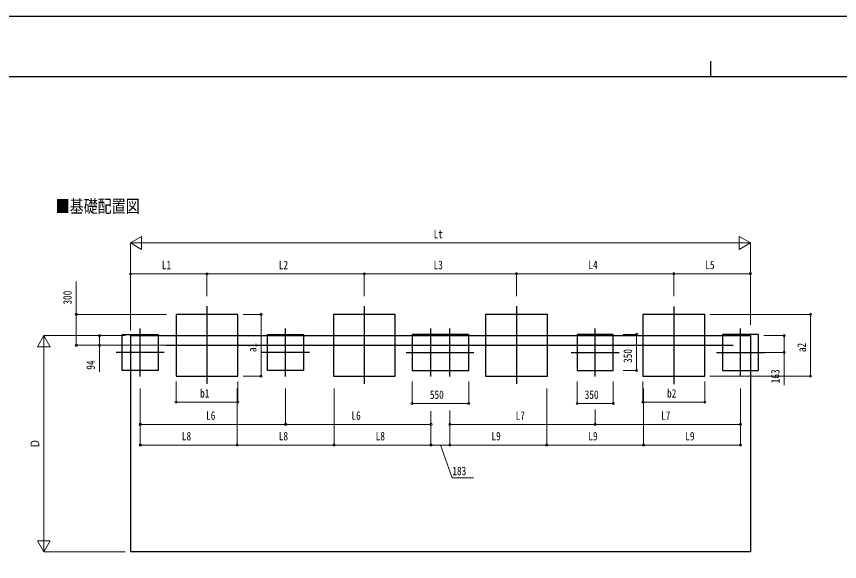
# Model space of a CAD drawing. Units: millimetres, scale not verified. Extents: x -12615 to 12615, y -8910 to 8910.
# Drawn here: x -6746 to 1238, y 3619 to 8910 of the extents above; entities that cross this region are included whole.
import ezdxf
from ezdxf.enums import TextEntityAlignment as Align

# ---------------------------------------------------------------- set-up
doc = ezdxf.new("R2010")
doc.units = ezdxf.units.MM
doc.header["$LTSCALE"] = 40
for name, color, linetype in [('0-2_USER1', 3, 'Continuous'), ('0-3_YKK_12', 2, 'Continuous'), ('0-5_YKK_A1', 4, 'Continuous'), ('0-7_YKK_ZWAK', 7, 'Continuous')]:
    doc.layers.add(name, color=color, linetype=linetype)
doc.layers.add('0-6_YKK_D', color=6, linetype='Continuous', lineweight=18)
doc.styles.add('ＭＳ ゴシック', font='')
doc.styles.get('ＭＳ ゴシック').set_extended_font_data('MS Gothic')

msp = doc.modelspace()

# ---------------------------------------------------------------- linework, layer by layer
at = {"layer": '0-3_YKK_12'}
for p, q in [((-4898.22, 6098.91), (-4898.22, 5342.26)), ((-3372.42, 6098.91), (-3372.42, 5342.26)), ((-1895.22, 6098.91), (-1895.22, 5342.26)), ((-369.22, 6095.98), (-369.22, 5339.32)), ((-5545.22, 5416.15), (-5545.22, 5881.15)), ((-4135.22, 5416.15), (-4135.22, 5881.15)), ((-2725.22, 5416.15), (-2725.22, 5881.15)), ((-2542.22, 5416.15), (-2542.22, 5881.15)), ((-1132.22, 5416.15), (-1132.22, 5881.15)), ((277.78, 5416.15), (277.78, 5881.15)), ((-5298.02, 5717.65), (205.98, 5717.65)), ((-5312.72, 5648.65), (-5777.72, 5648.65)), ((-3902.72, 5648.65), (-4367.72, 5648.65)), ((-2966.22, 5648.65), (-2309.72, 5648.65)), ((-1364.72, 5648.65), (-899.72, 5648.65)), ((45.28, 5648.65), (510.28, 5648.65))]:
    msp.add_line(p, q, dxfattribs=at)
at = {"layer": '0-5_YKK_A1'}
for p, q in [((-3072.22, 5417.65), (-3072.22, 6017.65)), ((-5640.22, 5811.65), (372.78, 5811.65)), ((-5640.22, 5811.65), (-5640.22, 3711.65)), ((372.78, 5811.65), (372.78, 3711.65)), ((372.78, 3711.65), (-5640.22, 3711.65))]:
    msp.add_line(p, q, dxfattribs=at)
for points in [[(-5198.02, 5417.65), (-4598.02, 5417.65), (-4598.02, 6017.65), (-5198.02, 6017.65)], [(-3672.22, 5417.65), (-3072.22, 5417.65), (-3072.22, 6017.65), (-3672.22, 6017.65)], [(-2195.02, 5417.65), (-1595.02, 5417.65), (-1595.02, 6017.65), (-2195.02, 6017.65)], [(-669.02, 5417.65), (-69.02, 5417.65), (-69.02, 6017.65), (-669.02, 6017.65)], [(-5370.22, 5473.65), (-5720.22, 5473.65), (-5720.22, 5823.65), (-5370.22, 5823.65)], [(-3960.22, 5473.65), (-4310.22, 5473.65), (-4310.22, 5823.65), (-3960.22, 5823.65)], [(-2908.72, 5473.65), (-2358.72, 5473.65), (-2358.72, 5823.65), (-2908.72, 5823.65)], [(-1307.22, 5473.65), (-957.22, 5473.65), (-957.22, 5823.65), (-1307.22, 5823.65)], [(102.78, 5473.65), (452.78, 5473.65), (452.78, 5823.65), (102.78, 5823.65)]]:
    msp.add_lwpolyline(points, close=True, dxfattribs=at)
at = {"layer": '0-6_YKK_D', "color": 1}
for p, q in [((-5640.22, 6711.65), (-5531.96, 6774.15)), ((-5640.22, 5861.65), (-5640.22, 6712.65)), ((-5640.22, 6711.65), (-5531.96, 6649.15)), ((-5640.22, 6711.65), (-5423.71, 6711.65)), ((-5531.96, 6649.15), (-5531.96, 6774.15)), ((-5515.22, 6711.65), (247.78, 6711.65)), ((372.78, 6711.65), (156.28, 6711.65)), ((372.78, 6711.65), (264.53, 6774.15)), ((264.53, 6774.15), (264.53, 6649.15)), ((372.78, 6711.65), (264.53, 6649.15)), ((372.78, 5915.96), (372.78, 6712.65)), ((-5640.22, 5862.65), (-5640.22, 6412.65)), ((-4898.22, 6411.65), (-5640.22, 6411.65)), ((-4898.22, 6193.91), (-4898.22, 6412.65)), ((-4898.22, 6193.91), (-4898.22, 6412.65)), ((-4898.22, 6411.65), (-3372.22, 6411.65)), ((-3372.22, 6193.91), (-3372.22, 6412.65)), ((-3372.22, 6193.91), (-3372.22, 6412.65)), ((-3372.22, 6411.65), (-1895.22, 6411.65)), ((-1895.22, 6193.91), (-1895.22, 6413.65)), ((-1895.22, 6193.91), (-1895.22, 6412.65)), ((-369.22, 6412.65), (-1895.22, 6412.65)), ((-369.22, 6193.91), (-369.22, 6413.65)), ((-369.22, 6193.91), (-369.22, 6413.65)), ((-369.22, 6412.65), (372.78, 6412.65)), ((372.78, 5915.96), (372.78, 6413.65)), ((-4548.02, 6017.65), (-4372.31, 6017.65)), ((-4373.31, 5418.38), (-4373.31, 6017.65)), ((-19.02, 6017.65), (956.98, 6017.65)), ((955.98, 5417.65), (955.98, 6017.65)), ((-6479.89, 5811.65), (-6542.39, 5703.4)), ((-5690.22, 5811.65), (-6480.89, 5811.65)), ((-6479.89, 5811.65), (-6417.39, 5703.4)), ((-6479.89, 5811.65), (-6479.89, 5595.15)), ((-5690.22, 5811.65), (-5941.22, 5811.65)), ((-6542.39, 5703.4), (-6417.39, 5703.4)), ((-6479.89, 3836.65), (-6479.89, 5686.65)), ((-5410.72, 5717.65), (-5941.22, 5717.65)), ((-5198.02, 5367.65), (-5198.02, 5164.67)), ((-4598.02, 5367.65), (-4598.02, 5164.67)), ((-4548.02, 5418.38), (-4372.31, 5418.38)), ((-669.02, 5367.65), (-669.02, 5164.67)), ((-69.02, 5367.65), (-69.02, 5164.67)), ((-19.02, 5417.65), (956.98, 5417.65)), ((-5198.02, 5165.67), (-4598.02, 5165.67)), ((-669.02, 5165.67), (-69.02, 5165.67)), ((-6479.89, 3711.65), (-6479.89, 3928.16)), ((-6479.89, 3711.65), (-6542.39, 3819.9)), ((-6417.39, 3819.9), (-6542.39, 3819.9)), ((-6479.89, 3711.65), (-6417.39, 3819.9)), ((-5691.22, 3711.65), (-6480.89, 3711.65))]:
    msp.add_line(p, q, dxfattribs=at)
at = {"layer": '0-6_YKK_D'}
for p, q in [((-5291.94, 6017.65), (-6166.4, 6017.65)), ((-862.35, 5823.65), (-729.34, 5823.65)), ((-730.34, 5473.65), (-730.34, 5823.65)), ((502.79, 5811.65), (701.42, 5811.65)), ((-5299.02, 5717.65), (-6166.4, 5717.65)), ((511.28, 5648.65), (701.42, 5648.65)), ((-862.35, 5473.65), (-729.34, 5473.65)), ((-2908.72, 5367.65), (-2908.72, 5151.58)), ((-2358.72, 5367.65), (-2358.72, 5151.58)), ((-1307.22, 5367.65), (-1307.22, 5151.58)), ((-957.22, 5367.65), (-957.22, 5151.58)), ((-5545.22, 5299.84), (-5545.22, 4948.84)), ((-5545.22, 5299.84), (-5545.22, 4748.84)), ((-4605.22, 5299.84), (-4605.22, 4748.84)), ((-4135.22, 5299.84), (-4135.22, 4948.84)), ((-4135.22, 5297.84), (-4135.22, 4948.84)), ((-3665.22, 5299.84), (-3665.22, 4748.84)), ((-1602.22, 5299.84), (-1602.22, 4748.84)), ((-662.22, 5299.84), (-662.22, 4748.84)), ((277.78, 5299.84), (277.78, 4948.84)), ((277.78, 5299.84), (277.78, 4748.84)), ((-2908.72, 5152.58), (-2358.72, 5152.58)), ((-1307.22, 5152.58), (-957.22, 5152.58)), ((-2725.22, 5078.63), (-2725.22, 4948.84)), ((-2725.22, 5078.63), (-2725.22, 4747.84)), ((-2542.22, 5085.29), (-2542.22, 4948.84)), ((-2542.22, 5085.29), (-2542.22, 4747.84)), ((-1132.22, 5095.38), (-1132.22, 4948.84)), ((-1132.22, 5095.38), (-1132.22, 4948.84)), ((-4605.22, 5005.31), (-4605.22, 4748.84)), ((-3665.22, 5005.31), (-3665.22, 4748.84)), ((-2725.22, 5005.31), (-2725.22, 4748.84)), ((-2542.22, 5005.31), (-2542.22, 4748.84)), ((-1602.22, 5005.31), (-1602.22, 4748.84)), ((-662.22, 5005.31), (-662.22, 4748.84)), ((-5545.22, 4949.84), (-4135.22, 4949.84)), ((-4135.22, 4949.84), (-2725.22, 4949.84)), ((-1132.22, 4949.84), (-2542.22, 4949.84)), ((277.78, 4949.84), (-1132.22, 4949.84)), ((-5545.22, 4749.84), (-4605.22, 4749.84)), ((-4605.22, 4749.84), (-3665.22, 4749.84)), ((-3665.22, 4749.84), (-2725.22, 4749.84)), ((-2725.22, 4748.84), (-2542.22, 4748.84)), ((-1602.22, 4749.84), (-2542.22, 4749.84)), ((-662.22, 4749.84), (-1602.22, 4749.84)), ((277.78, 4749.84), (-662.22, 4749.84))]:
    msp.add_line(p, q, dxfattribs=at)
for points in [[(-6165.4, 5717.65), (-6165.4, 6017.65), (-6165.4, 6337.05)], [(700.42, 5811.65), (700.42, 5648.65), (700.42, 5329.25)], [(-2633.72, 4748.84), (-2519.64, 4429.93), (-2311.64, 4429.93)]]:
    msp.add_lwpolyline(points, dxfattribs=at)
at = {"layer": '0-6_YKK_D', "color": 1}
msp.add_lwpolyline([(-5940.22, 5811.65), (-5940.22, 5717.65), (-5940.22, 5460.65)], dxfattribs=at)
for centre in [(-5640.22, 6411.65), (-4898.22, 6411.65), (-4898.22, 6411.65), (-3372.22, 6411.65), (-3372.22, 6411.65), (-1895.22, 6412.65), (-1895.22, 6411.65), (-369.22, 6412.65), (-369.22, 6412.65), (372.78, 6412.65), (-4373.31, 6017.65), (955.98, 6017.65), (-5940.22, 5811.65), (-5940.22, 5717.65), (-4373.31, 5418.38), (955.98, 5417.65), (-5198.02, 5165.67), (-4598.02, 5165.67), (-669.02, 5165.67), (-69.02, 5165.67)]:
    msp.add_circle(centre, 10.62, dxfattribs=at)
at = {"layer": '0-6_YKK_D'}
for centre in [(-6165.4, 6017.65), (-730.34, 5823.65), (700.42, 5811.65), (-6165.4, 5717.65), (700.42, 5648.65), (-730.34, 5473.65), (-2908.72, 5152.58), (-2358.72, 5152.58), (-1307.22, 5152.58), (-957.22, 5152.58), (-5545.22, 4949.84), (-4135.22, 4949.84), (-4135.22, 4949.84), (-2725.22, 4949.84), (-2542.22, 4949.84), (-1132.22, 4949.84), (-1132.22, 4949.84), (277.78, 4949.84), (-5545.22, 4749.84), (-4605.22, 4749.84), (-4605.22, 4749.84), (-3665.22, 4749.84), (-3665.22, 4749.84), (-2725.22, 4749.84), (-2725.22, 4748.84), (-2542.22, 4749.84), (-2542.22, 4748.84), (-1602.22, 4749.84), (-1602.22, 4749.84), (-662.22, 4749.84), (-662.22, 4749.84), (277.78, 4749.84)]:
    msp.add_circle(centre, 10.62, dxfattribs=at)
at = {"layer": '0-7_YKK_ZWAK'}
for p, q in [((-14.94, 8475), (-14.94, 8325)), ((11685.06, 8325), (-11714.94, 8325))]:
    msp.add_line(p, q, dxfattribs=at)
msp.add_lwpolyline([(-12615, -8910), (12615, -8910), (12615, 8910), (-12615, 8910)], close=True, dxfattribs=at)

# ---------------------------------------------------------------- texts
at = {"layer": '0-2_USER1', "style": 'ＭＳ ゴシック', "width": 0.8}
msp.add_text('■基礎配置図', height=124.6, dxfattribs=at).set_placement((-6366.12, 6968.06), align=Align.BOTTOM_LEFT)
at = {"layer": '0-6_YKK_D', "color": 1, "style": 'ＭＳ ゴシック', "width": 0.8}
for s, p in [('Lt', (-2699.72, 6731.65)), ('L1', (-5335.22, 6431.65)), ('L2', (-4201.22, 6431.65)), ('L3', (-2699.72, 6431.65)), ('L4', (-1198.22, 6432.65)), ('L5', (-64.22, 6432.65)), ('b1', (-4964.02, 5185.67)), ('b2', (-435.02, 5185.67))]:
    msp.add_text(s, height=82.48, dxfattribs=at).set_placement(p, align=Align.BOTTOM_LEFT)
at = {"layer": '0-6_YKK_D', "style": 'ＭＳ ゴシック', "width": 0.8}
for s, p in [('300', (-6185.4, 6113.05)), ('350', (-750.34, 5546.56)), ('163', (680.42, 5349.25))]:
    msp.add_text(s, height=82.48, rotation=90, dxfattribs=at).set_placement(p, align=Align.BOTTOM_LEFT)
at = {"layer": '0-6_YKK_D', "color": 1, "style": 'ＭＳ ゴシック', "width": 0.8}
for s, p in [('a1', (-4393.31, 5652.02)), ('a2', (935.98, 5651.65)), ('94', (-5960.22, 5480.65)), ('Ｄ', (-6499.89, 4716.65))]:
    msp.add_text(s, height=82.48, rotation=90, dxfattribs=at).set_placement(p, align=Align.BOTTOM_LEFT)
at = {"layer": '0-6_YKK_D', "style": 'ＭＳ ゴシック', "width": 0.8}
for s, p in [('550', (-2735.72, 5172.58)), ('350', (-1234.22, 5172.58)), ('L6', (-4906.22, 4969.84)), ('L6', (-3496.22, 4969.84)), ('L7', (-1903.22, 4969.84)), ('L7', (-493.22, 4969.84)), ('L8', (-5141.22, 4769.84)), ('L8', (-4201.22, 4769.84)), ('L8', (-3261.22, 4769.84)), ('L9', (-2138.22, 4769.84)), ('L9', (-1198.22, 4769.84)), ('L9', (-258.22, 4769.84)), ('183', (-2517.64, 4431.93))]:
    msp.add_text(s, height=82.48, dxfattribs=at).set_placement(p, align=Align.BOTTOM_LEFT)

doc.saveas('drawing.dxf')
